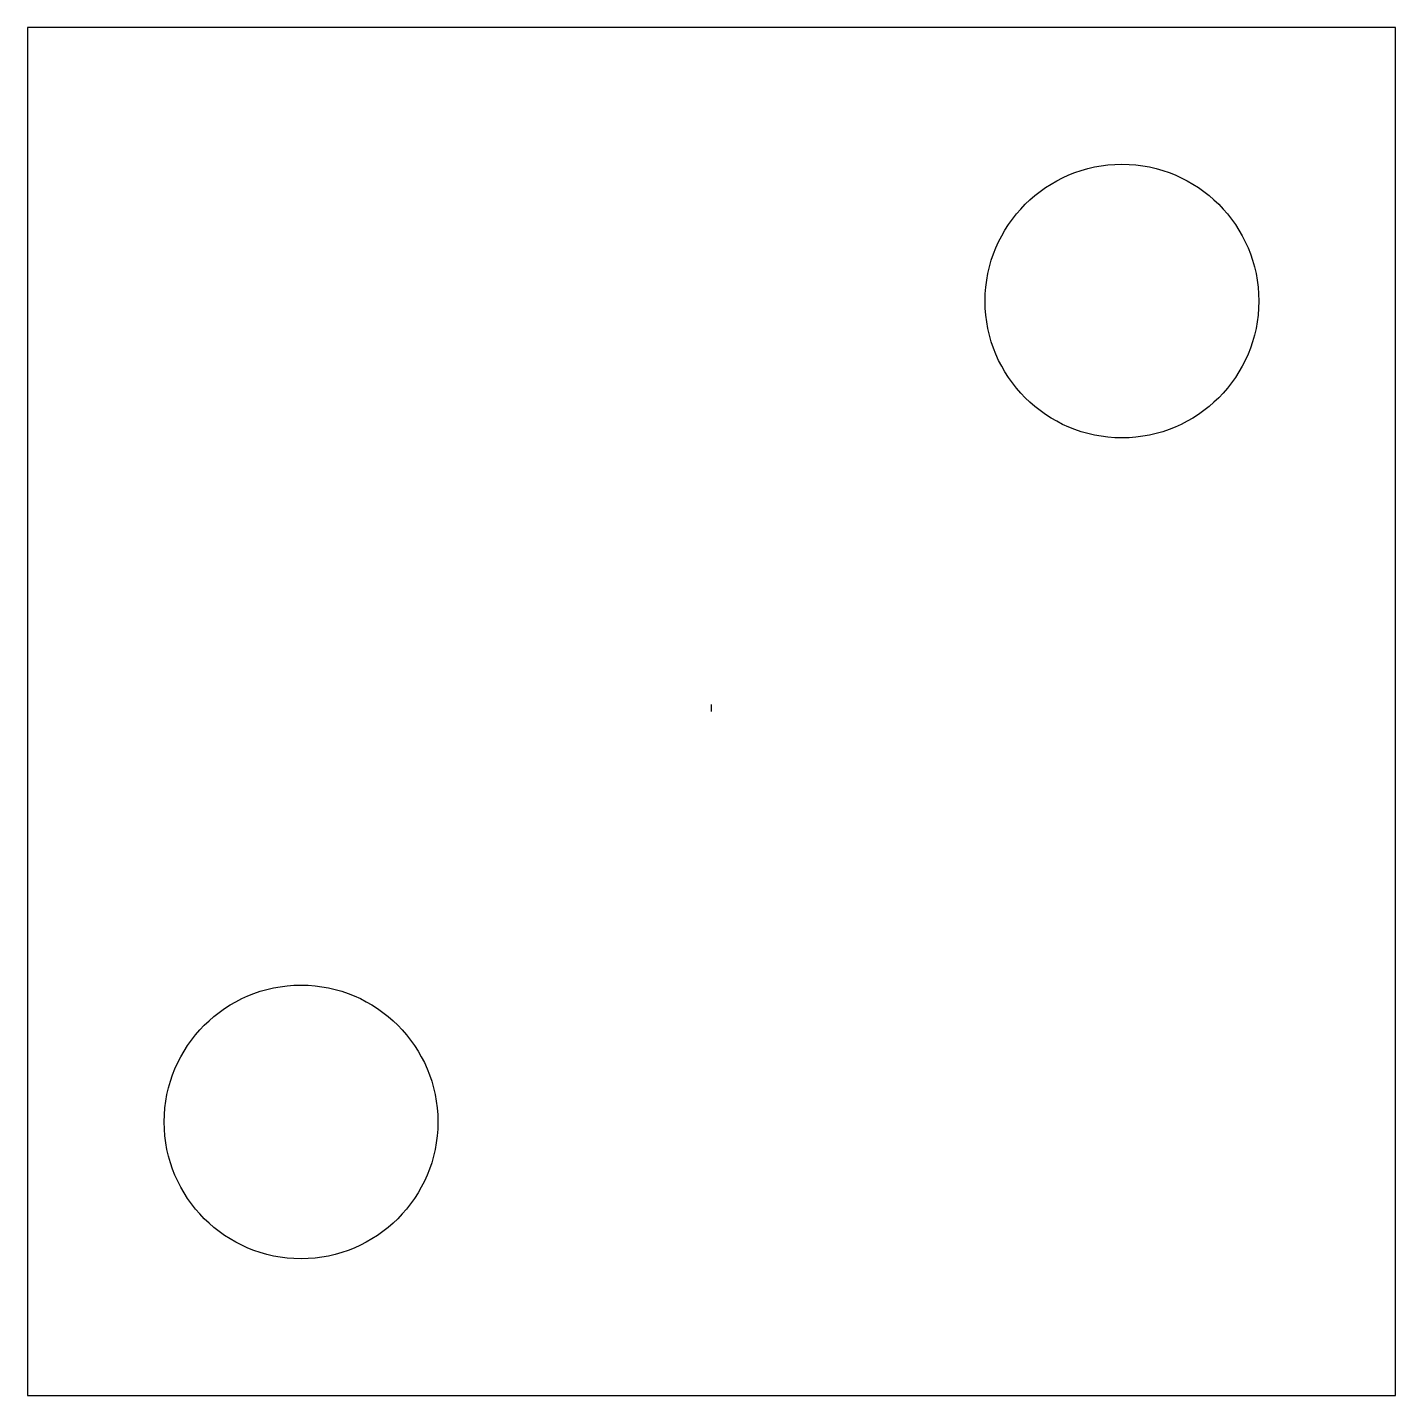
# Model space of a CAD drawing. Header units: metres. Extents: x 0 to 10, y 0 to 10.
import ezdxf

# ---------------------------------------------------------------- set-up
doc = ezdxf.new("R2010")
doc.units = ezdxf.units.M
doc.layers.add('HOLES', color=1, linetype='Continuous')
doc.layers.add('OUTLINE', color=2, linetype='Continuous')

msp = doc.modelspace()

# ---------------------------------------------------------------- linework, layer by layer
at = {"layer": 'HOLES'}
for centre in [(8, 8), (2, 2)]:
    msp.add_circle(centre, 1, dxfattribs=at)
at = {"layer": 'OUTLINE'}
msp.add_line((5, 5), (5, 5.05), dxfattribs=at)
msp.add_lwpolyline([(0, 0), (10, 0), (10, 10), (0, 10)], close=True, dxfattribs=at)

doc.saveas('drawing.dxf')
